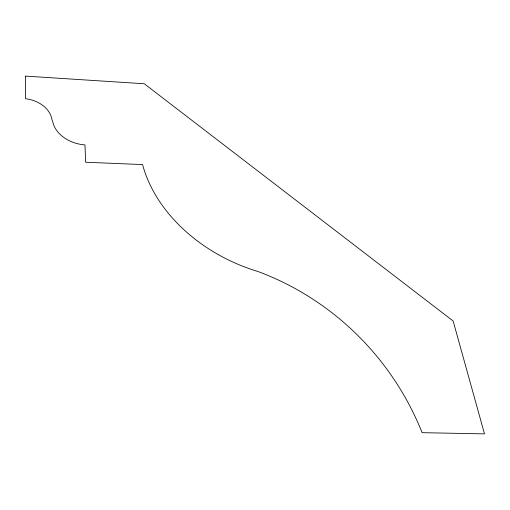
<?xml version="1.0" encoding="UTF-8"?>
<svg xmlns="http://www.w3.org/2000/svg" width="510" height="510" viewBox="0 0 510 510"><rect width="100%" height="100%" fill="white"/><g stroke="black" fill="none" stroke-linecap="round" stroke-linejoin="round"><path stroke-width="0.76" d="M25.647 76.117L25.5 98.704A29.599 22.077 6.1 0 1 51.829 119.13L53.792 125.269A32.78 24.588 10 0 0 84.985 144.904L85.648 162.244L142.57 164.577A146.529 110.096 23.1 0 0 257.773 271.435A276.994 268.247 56.6 0 1 422.095 432.671L484.5 433.882L453.129 320.994L144.285 83.761L25.647 76.117"/></g></svg>
